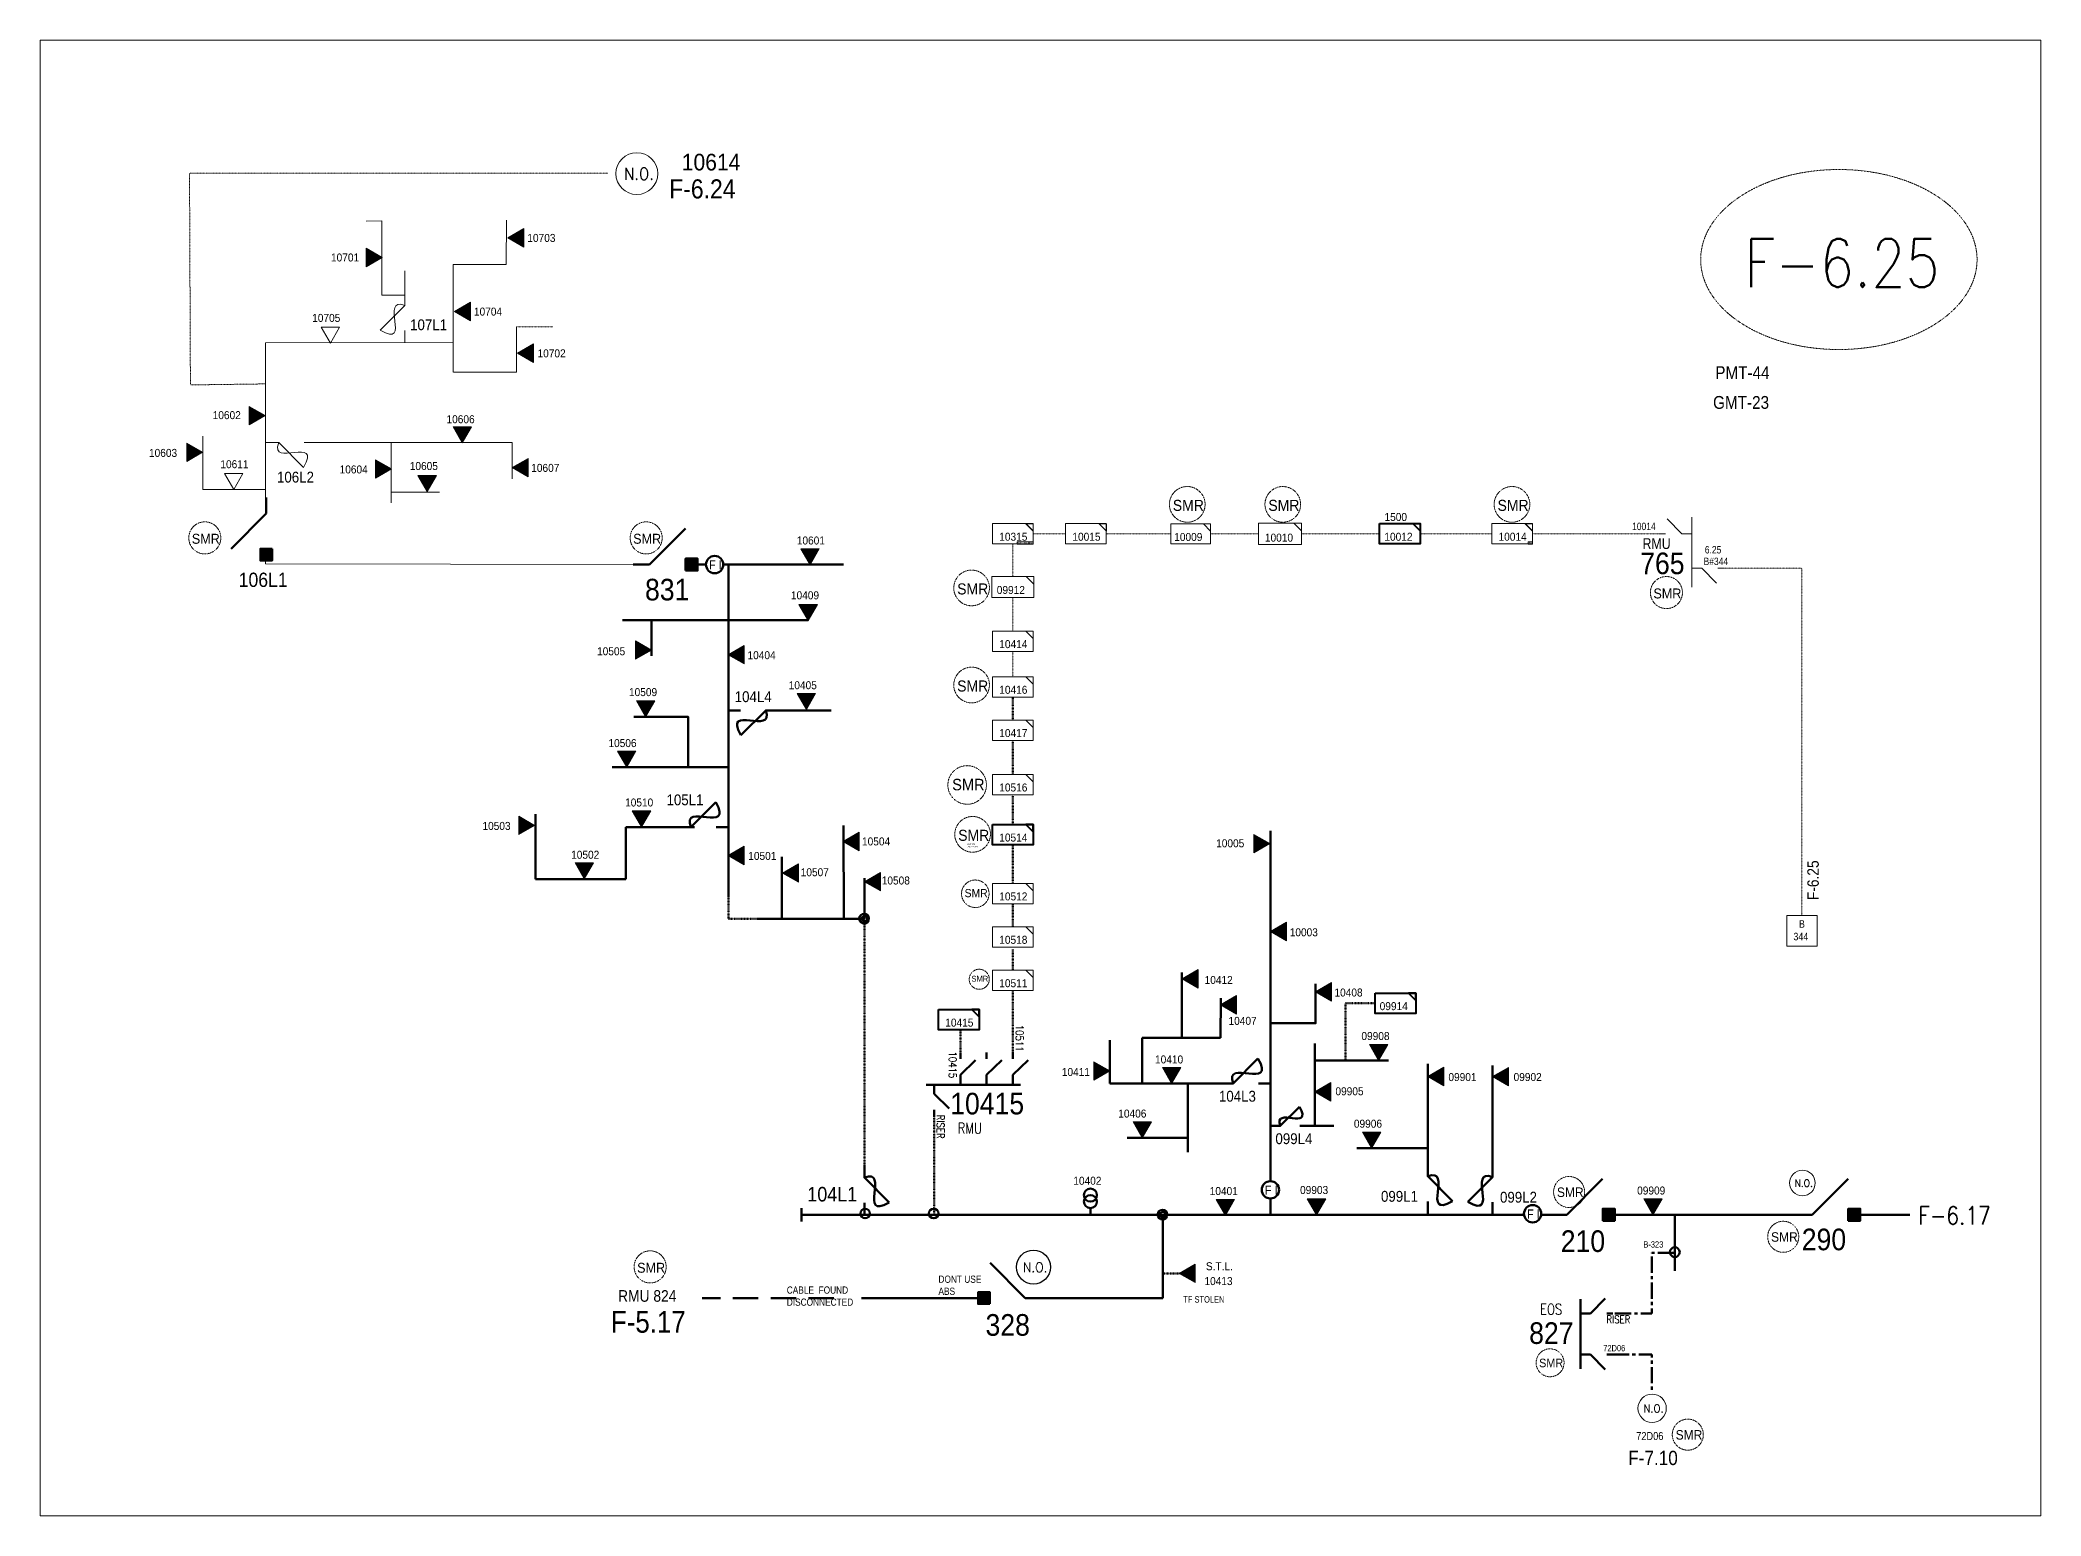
# Model space of a CAD drawing. Header units: metres. Extents: x 65984 to 144644, y -19036 to 23726.
# Drawn here: x 101602 to 102528, y -2857 to -2175 of the extents above; entities that cross this region are included whole.
import ezdxf
from ezdxf.enums import TextEntityAlignment as Align

# ---------------------------------------------------------------- set-up
doc = ezdxf.new("R2010")
doc.units = ezdxf.units.M
doc.header["$MEASUREMENT"] = 0
for name, pattern in [('( Center )', [2, 1.25, -0.25, 0.25, -0.25]), ('DGN Style 3', [0.013877, 0, -0.013877]), ('HIDDEN2', [2381.25, 1587.5, -793.75])]:
    doc.linetypes.add(name, pattern=pattern)
doc.layers.get('0').update_dxf_attribs({"color": 95, "lineweight": 40})
for name, color, linetype, lineweight in [('ABS', 7, 'Continuous', 40), ('ABS NUMBER', 112, 'Continuous', 30), ('CONTRACTOR NAME', 95, 'Continuous', 40), ('d_eos', 111, 'Continuous', 40), ('d_eos no', 121, 'Continuous', 40), ('d_fco text', 95, 'Continuous', 40), ('d_oh branch', 94, 'Continuous', 40), ('d_switch', 95, 'Continuous', 40), ('d_tf', 1, 'Continuous', 40), ('d_tf no', 6, 'Continuous', 40), ('d_tf_200', 1, 'Continuous', 40), ('d_ug cable', 95, 'Continuous', 40), ('d_ug main line', 95, 'Continuous', 40), ('d_unit sub', 7, 'Continuous', 40), ('EARTH FAULT INDICATOR', 95, 'Continuous', 40), ('FDR  1  16', 234, 'Continuous', 40), ('FDR  5  17', 151, 'Continuous', 106), ('fedr no', 95, 'Continuous', 40), ('GRID STATION  04', 7, 'Continuous', 40), ('GRID STATION 01', 7, 'Continuous', 40), ('Level 37', 7, 'Continuous', 0), ('O H MAIN FEEDER', 4, 'Continuous', 100), ('SW N O', 114, 'Continuous', 30)]:
    doc.layers.add(name, color=color, linetype=linetype, lineweight=lineweight)
doc.styles.add('NASKHF', font='naskhf.shx', dxfattribs={"height": 8})
doc.styles.add('Style-Andalus', font='andlso.ttf')
doc.styles.add('Style-Arial', font='arial.ttf')
doc.styles.add('Style-msdefault', font='msdefault.shx')
doc.styles.add('Style-STANDARD', font='STANDARD.shx')

# ---------------------------------------------------------------- blocks, each defined once
blk = doc.blocks.new('TF_8')
at = {"color": 0, "linetype": 'ByBlock', "lineweight": -2}
blk.add_line((6.3, 4.95), (9.9, 1.35), dxfattribs=at)
blk.add_3dface([(-10.1, 4.95), (9.9, 4.95), (9.9, -5.05), (-10.1, -5.05)], dxfattribs=at)
blk = doc.blocks.new('ABS2_1_1')
at = {"color": 0, "linetype": 'ByBlock', "lineweight": -2, "ltscale": 500}
for q in [(-29900, 43500), (0, 0)]:
    blk.add_line((0, 13600), q, dxfattribs=at)
at = {"color": 0, "linetype": 'ByBlock', "lineweight": -2, "ltscale": 500, "flags": 128}
for points in [[(5000, 43600), (-5000, 43600), (-5000, 53600), (5000, 53600)], [(3791, 49653), (3791, 49653), (3791, 49653)]]:
    blk.add_lwpolyline(points, close=True, dxfattribs=at)
at = {"color": 0, "linetype": 'ByBlock', "lineweight": -2, "ltscale": 500}
for points in [[(5000, 43600), (-5000, 43600), (5000, 53600), (-5000, 53600)], [(3791, 49653), (3791, 49653), (3791, 49653)]]:
    blk.add_solid(points, dxfattribs=at)
blk = doc.blocks.new('TRANS_2_1')
at = {"color": 0, "linetype": 'Continuous', "lineweight": 0, "ltscale": 500, "flags": 128}
blk.add_lwpolyline([(8668600, 4991700), (8668600, -5008300), (9500, -8300)], close=True, dxfattribs=at)
at = {"color": 0, "linetype": 'Continuous', "lineweight": 0, "ltscale": 500}
blk.add_solid([(8668600, 4991700), (8668600, -5008300), (9500, -8300)], dxfattribs=at)
blk = doc.blocks.new('*U916')
at = {"layer": 'EARTH FAULT INDICATOR', "color": 5, "linetype": 'Continuous', "lineweight": 100}
blk.add_circle((0.02, 0.13), 4, dxfattribs=at)
at = {"layer": 'EARTH FAULT INDICATOR', "color": 5, "lineweight": 140, "style": 'Style-Andalus', "width": 0.9}
blk.add_text('F I', height=4.234, dxfattribs=at).set_placement((-2.61, 2.11), align=Align.TOP_LEFT)
blk = doc.blocks.new('*U1358')
at = {"layer": 'O H MAIN FEEDER', "color": 3, "lineweight": 13, "ltscale": 0.426762}
blk.add_circle((0, 0), 16.8, dxfattribs=at)
at = {"layer": 'O H MAIN FEEDER', "color": 3, "lineweight": 13, "style": 'Style-STANDARD'}
blk.add_text('N.O.', height=9.6, dxfattribs=at).set_placement((1.7, -0.2), align=Align.MIDDLE_CENTER)
blk = doc.blocks.new('TRANS_2_3')
at = {"color": 0, "linetype": 'ByBlock', "lineweight": -2, "ltscale": 500, "flags": 128}
blk.add_lwpolyline([(8668600, 4991700), (8668600, -5008300), (9500, -8300)], close=True, dxfattribs=at)
at = {"color": 0, "linetype": 'ByBlock', "lineweight": -2, "ltscale": 500}
blk.add_solid([(8668600, 4991700), (8668600, -5008300), (9500, -8300)], dxfattribs=at)
blk = doc.blocks.new('FUSE01_1')
at = {"color": 0, "linetype": 'ByBlock', "lineweight": -2, "ltscale": 500}
blk.add_line((0, -8575), (0, -11275), dxfattribs=at)
at = {"color": 0, "linetype": 'ByBlock', "lineweight": -2, "ltscale": 500, "flags": 128}
blk.add_lwpolyline([(0, 25), (0, -2875), (-5600, -8475)], dxfattribs=at)
at = {"color": 0, "linetype": 'ByBlock', "lineweight": -2, "ltscale": 500}
blk.add_open_spline([(-5600, -8475), (1700, -12675), (-5800, -675), (0, -2875)], degree=3, dxfattribs=at)
blk = doc.blocks.new('TFU_1_3')
at = {"color": 0, "linetype": 'ByBlock', "lineweight": -2, "ltscale": 500}
blk.add_line((0, 5000), (0, 0), dxfattribs=at)
for centre in [(0, 15000), (0, 10000)]:
    blk.add_circle(centre, 5000, dxfattribs=at)
blk = doc.blocks.new('*U2824')
at = {"layer": 'd_unit sub', "color": 2, "linetype": 'Continuous', "lineweight": 13, "flags": 128}
blk.add_lwpolyline([(12.2, 1.7), (12.2, 6.1), (7.8, 6.1)], close=True, dxfattribs=at)
at = {"layer": 'd_unit sub', "color": 2, "linetype": 'Continuous', "lineweight": 13, "xscale": 1.219199999999998, "yscale": 1.219199999999998, "zscale": 0.3793376164264414, "rotation": 359.9999999999999}
blk.add_blockref('TF_8', (0.1, 0.1), dxfattribs=at)
blk = doc.blocks.new('*U3046')
at = {"layer": 'd_unit sub', "color": 5, "linetype": 'Continuous', "lineweight": 13, "flags": 128}
blk.add_lwpolyline([(12.2, 1.7), (12.2, 6.1), (7.8, 6.1)], close=True, dxfattribs=at)
at = {"layer": 'd_unit sub', "color": 5, "linetype": 'Continuous', "lineweight": 13, "xscale": 1.219199999999998, "yscale": 1.219199999999998, "zscale": 0.3793376164264414, "rotation": 359.9999999999999}
blk.add_blockref('TF_8', (0.1, 0.1), dxfattribs=at)
blk = doc.blocks.new('*U3047')
at = {"layer": 'd_tf no', "color": 2, "linetype": 'Continuous', "lineweight": 40, "flags": 128}
blk.add_lwpolyline([(12.2, 1.7), (12.2, 6.1), (7.8, 6.1)], close=True, dxfattribs=at)
at = {"layer": 'd_tf no', "color": 2, "linetype": 'Continuous', "lineweight": 40, "xscale": 1.219199999999998, "yscale": 1.219199999999998, "zscale": 0.3793376164264414, "rotation": 359.9999999999999}
blk.add_blockref('TF_8', (0.1, 0.1), dxfattribs=at)
blk = doc.blocks.new('*U3225')
at = {"layer": 'd_unit sub', "color": 5, "linetype": 'Continuous', "lineweight": 40, "flags": 128}
blk.add_lwpolyline([(12.2, 1.7), (12.2, 6.1), (7.8, 6.1)], close=True, dxfattribs=at)
at = {"layer": 'd_unit sub', "color": 5, "linetype": 'Continuous', "lineweight": 40, "xscale": 1.219199999999998, "yscale": 1.219199999999998, "zscale": 0.3793376164264414, "rotation": 359.9999999999999}
blk.add_blockref('TF_8', (0.1, 0.1), dxfattribs=at)
blk = doc.blocks.new('*U3704')
at = {"layer": 'SW N O', "color": 3, "ltscale": 0.426762}
blk.add_circle((0, 0), 16.8, dxfattribs=at)
at = {"layer": 'SW N O', "color": 3, "style": 'Style-STANDARD'}
blk.add_text('N.O.', height=9.6, dxfattribs=at).set_placement((1.7, -0.2), align=Align.MIDDLE_CENTER)
blk = doc.blocks.new('*U4091')
at = {"layer": 'O H MAIN FEEDER', "color": 1, "lineweight": 13, "ltscale": 0.562161}
blk.add_circle((0, 0), 16.8, dxfattribs=at)
at = {"layer": 'O H MAIN FEEDER', "color": 1, "lineweight": 13, "ltscale": 1.31727, "style": 'Style-STANDARD'}
blk.add_text('N.O.', height=9.6, dxfattribs=at).set_placement((1.7, -0.2), align=Align.MIDDLE_CENTER)
blk = doc.blocks.new('*U4404')
at = {"layer": 'O H MAIN FEEDER', "color": 3, "lineweight": 13, "ltscale": 0.384086}
blk.add_circle((0, 0), 16.8, dxfattribs=at)
at = {"layer": 'O H MAIN FEEDER', "color": 3, "lineweight": 13, "ltscale": 0.9, "style": 'Style-STANDARD'}
blk.add_text('N.O.', height=9.6, dxfattribs=at).set_placement((1.7, -0.2), align=Align.MIDDLE_CENTER)

msp = doc.modelspace()

# ---------------------------------------------------------------- linework, layer by layer
at = {"layer": 'CONTRACTOR NAME', "color": 5, "lineweight": 13, "ltscale": 0.498271, "flags": 128}
for points in [[(102059.73, -2407.57), (102054.31, -2407.57), (102054.31, -2406.58), (102059.73, -2406.58)], [(102061.73, -2407.57), (102059.73, -2407.57), (102059.73, -2406.58), (102061.73, -2406.58)], [(102292.64, -2407.57), (102290.64, -2407.57), (102290.64, -2406.58), (102292.64, -2406.58)]]:
    msp.add_lwpolyline(points, close=True, dxfattribs=at)
at = {"layer": 'd_eos', "color": 2, "linetype": 'Continuous', "lineweight": 13, "ltscale": 0.638341}
for p, q in [((102361.64, -2402.86), (102354.84, -2395.86)), ((102366.29, -2395.12), (102366.29, -2427.44)), ((102354.2, -2402.86), (102351.37, -2402.86)), ((102366.29, -2402.86), (102361.64, -2402.86)), ((102366.29, -2418.72), (102370.94, -2418.72)), ((102370.94, -2418.72), (102377.73, -2425.72))]:
    msp.add_line(p, q, dxfattribs=at)
at = {"layer": 'd_eos', "color": 5, "linetype": 'Continuous', "lineweight": 13, "ltscale": 0.638341}
msp.add_line((102378.38, -2418.72), (102381.21, -2418.72), dxfattribs=at)
at = {"layer": 'd_eos', "color": 7, "linetype": 'Continuous', "lineweight": 211, "ltscale": 0.638341}
for p, q in [((102028.03, -2645.54), (102028.03, -2642.71)), ((102028.03, -2652.98), (102035.03, -2646.19)), ((102040.17, -2645.54), (102040.17, -2642.71)), ((102040.17, -2652.98), (102047.18, -2646.18)), ((102052.32, -2645.54), (102052.32, -2642.71)), ((102052.32, -2652.98), (102059.32, -2646.18)), ((102028.03, -2657.63), (102028.03, -2652.98)), ((102040.17, -2657.63), (102040.17, -2652.98)), ((102052.32, -2657.63), (102052.32, -2652.98)), ((102055.91, -2657.63), (102012.24, -2657.63)), ((102015.88, -2657.12), (102015.88, -2661.77)), ((102015.88, -2661.77), (102022.89, -2668.56)), ((102015.88, -2669.21), (102015.88, -2672.04))]:
    msp.add_line(p, q, dxfattribs=at)
at = {"layer": 'd_eos', "color": 2, "linetype": 'Continuous', "lineweight": 211, "ltscale": 0.638341}
for p, q in [((102314.85, -2756.65), (102314.85, -2788.97)), ((102319.5, -2763.37), (102326.3, -2756.37)), ((102314.85, -2763.37), (102319.5, -2763.37)), ((102326.94, -2763.37), (102329.77, -2763.37)), ((102314.85, -2782.25), (102319.5, -2782.25)), ((102319.5, -2782.25), (102326.3, -2789.25)), ((102326.94, -2782.25), (102329.77, -2782.25))]:
    msp.add_line(p, q, dxfattribs=at)
at = {"layer": 'd_oh branch', "color": 5, "linetype": 'Continuous', "lineweight": 13}
for p, q in [((101818.04, -2278.26), (101818.06, -2257.78)), ((101771.12, -2292.41), (101771.12, -2281.28)), ((101793.48, -2278.27), (101818.04, -2278.26)), ((101793.48, -2278.27), (101793.52, -2328.11)), ((101822.75, -2328.07), (101822.73, -2307.19)), ((101706.63, -2314.48), (101793.51, -2314.42)), ((101706.71, -2393.51), (101706.63, -2314.48)), ((101793.54, -2328.11), (101822.73, -2328.08)), ((101677.63, -2357.66), (101677.65, -2382.29)), ((101725.19, -2360.6), (101820.75, -2360.6)), ((101764.79, -2388.5), (101764.79, -2360.48)), ((101820.75, -2360.67), (101820.77, -2377.35)), ((101677.65, -2382.28), (101706.74, -2382.28)), ((101764.79, -2383.51), (101787.07, -2383.51)), ((101706.72, -2416.65), (101877.84, -2417.04))]:
    msp.add_line(p, q, dxfattribs=at)
at = {"layer": 'd_oh branch', "color": 5, "linetype": 'Continuous', "lineweight": 100}
for p, q in [((101918.4, -2417.04), (101973.96, -2417.04)), ((101957.7, -2442.71), (101871.83, -2442.71)), ((101885.18, -2442.72), (101885.15, -2459.19)), ((101943.71, -2484.46), (101968.33, -2484.45)), ((101920.8, -2510.67), (101867.04, -2510.67)), ((101831.59, -2562.59), (101831.59, -2532.53)), ((101873.33, -2538.41), (101905.11, -2538.41)), ((101974.07, -2580.72), (101974.05, -2537.75)), ((102171.41, -2702.16), (102171.41, -2540.19)), ((101945.42, -2580.37), (101945.4, -2552.19)), ((101983.68, -2580.83), (101983.7, -2562.06)), ((102130.49, -2635.93), (102130.49, -2605.64)), ((102148.34, -2635.92), (102148.44, -2617.54)), ((102097.23, -2656.96), (102097.21, -2636.97)), ((102112.11, -2635.95), (102148.34, -2635.92)), ((102112.13, -2656.92), (102112.11, -2635.95)), ((102191.93, -2676.58), (102191.92, -2638.53)), ((102191.92, -2646.4), (102226.08, -2646.4)), ((102244.24, -2697.51), (102244.24, -2647.97)), ((102274.12, -2700.23), (102274.12, -2648.6)), ((102097.23, -2656.96), (102148.27, -2656.96)), ((102133.23, -2688.77), (102133.23, -2656.96)), ((102133.23, -2682.11), (102105.15, -2682.13)), ((102186.04, -2676.58), (102200.69, -2676.58)), ((102244.21, -2686.96), (102211.32, -2686.97)), ((102171.41, -2717.71), (102171.41, -2710.16))]:
    msp.add_line(p, q, dxfattribs=at)
at = {"layer": 'd_oh branch', "color": 5, "linetype": 'Continuous', "lineweight": 13, "flags": 128}
msp.add_lwpolyline([(101771.13, -2296.16), (101771.12, -2292.41), (101760.45, -2292.42), (101760.42, -2258.19), (101753.3, -2258.2)], dxfattribs=at)
at = {"layer": 'd_oh branch', "color": 5, "linetype": 'Continuous', "lineweight": 100, "flags": 128}
for points in [[(101902.19, -2510.69), (101902.17, -2487.47), (101877.09, -2487.49)], [(101873.33, -2538.41), (101873.33, -2562.59)], [(101873.33, -2562.59), (101831.59, -2562.59)], [(102192.34, -2610.96), (102192.34, -2629.12), (102171.34, -2629.12)]]:
    msp.add_lwpolyline(points, dxfattribs=at)
at = {"layer": 'd_tf', "color": 5, "linetype": 'Continuous', "lineweight": 13, "ltscale": 0.000374116, "flags": 128}
for points in [[(101732.39, -2307.24), (101740.92, -2307.24), (101736.66, -2314.63)], [(101687.71, -2374.89), (101696.24, -2374.89), (101691.97, -2382.28)]]:
    msp.add_lwpolyline(points, close=True, dxfattribs=at)
at = {"layer": 'd_ug cable', "color": 5, "linetype": 'DGN Style 3', "lineweight": 13}
for p, q in [((101864.95, -2236.15), (101671.53, -2236.07)), ((101671.94, -2333.67), (101671.53, -2236.07)), ((101706.65, -2333.51), (101671.93, -2333.99)), ((102061.73, -2402.86), (102076.73, -2402.86)), ((102095.55, -2402.86), (102125.35, -2402.86)), ((102165.97, -2402.86), (102143.8, -2402.86)), ((102185.75, -2402.86), (102221.94, -2402.86)), ((102240.76, -2402.86), (102273.82, -2402.86)), ((102052.32, -2407.57), (102052.32, -2422.57)), ((102052.32, -2432.29), (102052.32, -2447.81)), ((102052.32, -2457.22), (102052.32, -2468.93))]:
    msp.add_line(p, q, dxfattribs=at)
at = {"layer": 'd_ug cable', "color": 5, "linetype": 'DGN Style 3', "lineweight": 106}
for p, q in [((102052.32, -2488.95), (102052.32, -2478.34)), ((102052.32, -2514.09), (102052.32, -2498.36)), ((102052.32, -2537.26), (102052.32, -2523.5)), ((102052.32, -2564.47), (102052.32, -2546.67)), ((102052.32, -2584.53), (102052.32, -2573.88)), ((102052.32, -2604.61), (102052.32, -2595.03)), ((102052.32, -2642.71), (102052.32, -2614.01)), ((102028.03, -2632.24), (102028.03, -2642.71)), ((102015.88, -2672.04), (102015.88, -2717.16))]:
    msp.add_line(p, q, dxfattribs=at)
at = {"layer": 'd_ug cable', "color": 5, "linetype": 'DGN Style 3', "lineweight": 13, "flags": 128}
for points in [[(101839.49, -2307.19), (101839.49, -2307.19), (101822.73, -2307.19)], [(102351.37, -2402.86), (102292.64, -2402.86)], [(102417.27, -2579.32), (102417.27, -2418.72), (102381.21, -2418.72)]]:
    msp.add_lwpolyline(points, dxfattribs=at)
at = {"layer": 'd_ug cable', "color": 5, "linetype": 'DGN Style 3', "lineweight": 106, "flags": 128}
for points in [[(101920.8, -2570.5), (101920.8, -2580.86), (101934.2, -2580.86)], [(101983.69, -2580.86), (101983.69, -2694.54)], [(102219.92, -2619.91), (102206.18, -2619.91), (102206.18, -2646.4)], [(102121.68, -2744.8), (102129.25, -2744.8), (102129.25, -2744.8)]]:
    msp.add_lwpolyline(points, dxfattribs=at)
at = {"layer": 'd_ug cable', "color": 2, "linetype": 'DGN Style 3', "lineweight": 13}
for centre, radius in [((102132.97, -2389.22), 8.25), ((102177.15, -2389.22), 8.25), ((102283.15, -2389.22), 8.25), ((101678.6, -2404.71), 7.42), ((101882.73, -2404.71), 7.42), ((102033.23, -2427.85), 8.25), ((102354.57, -2429.99), 7.42), ((102033.23, -2472.74), 8.25), ((102031.17, -2518.95), 8.92), ((102033.7, -2541.78), 8.25), ((102034.94, -2569.26), 6.37), ((102036.77, -2608.8), 4.64), ((102309.55, -2707.16), 7.18), ((102408.59, -2727.88), 7.18), ((101884.56, -2741.78), 7.42), ((102300.77, -2786.13), 6.46), ((102364.46, -2819.36), 7.18)]:
    msp.add_circle(centre, radius, dxfattribs=at)
at = {"layer": 'd_ug main line', "color": 18, "linetype": 'HIDDEN2', "lineweight": 140, "ltscale": 0.00735}
msp.add_line((101969.54, -2756.21), (101908.55, -2756.21), dxfattribs=at)
at = {"layer": 'FDR  1  16', "color": 5, "linetype": '( Center )', "lineweight": 158, "ltscale": 6, "flags": 128}
msp.add_lwpolyline([(102358.13, -2735.25), (102347.9, -2735.25), (102347.9, -2763.37), (102329.77, -2763.37)], dxfattribs=at)
at = {"layer": 'FDR  1  16', "color": 174, "linetype": '( Center )', "lineweight": 158, "ltscale": 6, "flags": 128}
msp.add_lwpolyline([(102329.77, -2782.25), (102347.9, -2782.25), (102347.9, -2799.96)], dxfattribs=at)
at = {"layer": 'FDR  5  17', "color": 5, "linetype": 'Continuous', "lineweight": 13}
msp.add_line((101706.72, -2416.65), (101706.72, -2411.58), dxfattribs=at)
at = {"layer": 'FDR  5  17', "color": 5, "linetype": 'Continuous', "lineweight": 100}
for centre in [(101983.69, -2580.83), (102121.68, -2717.7)]:
    msp.add_circle(centre, 1.31, dxfattribs=at)
at = {"layer": 'fedr no', "color": 82, "linetype": 'DGN Style 3', "lineweight": 13, "true_color": 0x1dc70e}
msp.add_ellipse((102434.32, -2276), major_axis=(63.91, 0), ratio=0.651175, dxfattribs=at)
at = {"layer": 'GRID STATION  04', "color": 5, "linetype": 'Continuous', "lineweight": 13, "ltscale": 0.39177, "flags": 128}
msp.add_lwpolyline([(102424.35, -2593.47), (102424.35, -2579.32), (102410.2, -2579.32), (102410.2, -2593.47)], close=True, dxfattribs=at)
at = {"layer": 'O H MAIN FEEDER', "color": 2, "lineweight": 211, "ltscale": 30}
msp.add_line((101906.52, -2417.04), (101910.4, -2417.04), dxfattribs=at)
at = {"layer": 'O H MAIN FEEDER', "color": 5, "lineweight": 211, "ltscale": 30}
for p, q in [((101920.8, -2570.5), (101920.8, -2417.04)), ((101983.69, -2580.86), (101934.2, -2580.86)), ((101954.54, -2720.78), (101954.54, -2714.61)), ((101954.54, -2717.69), (102288.73, -2717.71)), ((102121.68, -2717.7), (102121.68, -2756.21)), ((102296.67, -2717.71), (102302.39, -2717.71)), ((102329.64, -2717.71), (102415.29, -2717.7)), ((102121.68, -2756.21), (102062.39, -2756.21))]:
    msp.add_line(p, q, dxfattribs=at)
at = {"layer": 'O H MAIN FEEDER', "color": 7, "lineweight": 211, "ltscale": 0.960543}
msp.add_line((102443.3, -2717.7), (102467.18, -2717.7), dxfattribs=at)
at = {"layer": 'O H MAIN FEEDER', "color": 5, "lineweight": 211, "ltscale": 27}
msp.add_line((102035.61, -2756.2), (101982.24, -2756.2), dxfattribs=at)
at = {"layer": 'O H MAIN FEEDER', "color": 140, "linetype": 'Continuous', "lineweight": 13, "flags": 128}
msp.add_lwpolyline([(101602.39, -2174.51), (102527.8, -2174.51), (102527.8, -2856.96), (101602.39, -2856.96)], close=True, dxfattribs=at)
at = {"layer": 'O H MAIN FEEDER', "color": 5, "lineweight": 211, "ltscale": 6, "flags": 128}
msp.add_lwpolyline([(102358.43, -2743.56), (102358.43, -2717.7)], dxfattribs=at)
at = {"layer": 'O H MAIN FEEDER', "color": 5, "lineweight": 211, "ltscale": 0.488306}
for centre in [(101983.49, -2580.77), (101984, -2717.09), (102015.69, -2717.09), (102121.48, -2717.63)]:
    msp.add_circle(centre, 2.21, dxfattribs=at)
at = {"layer": 'O H MAIN FEEDER', "color": 251, "ltscale": 0.426762}
msp.add_circle((102358.45, -2734.99), 2.27, dxfattribs=at)

# ---------------------------------------------------------------- block references
at = {"color": 7, "linetype": 'Continuous', "lineweight": 13, "ltscale": 0.426762, "xscale": 0.00204845887995154, "yscale": 0.00204845887995154, "zscale": 0.00204845887995154}
for p, rotation in [((101771.14, -2291.33), 359.9999999999999), ((101706.92, -2360.66), 89.99999999999993)]:
    msp.add_blockref('FUSE01_1', p, dxfattribs=dict(at, rotation=rotation))
at = {"color": 7, "linetype": 'Continuous', "lineweight": 106, "ltscale": 0.426762, "xscale": 0.00204845887995154, "zscale": 0.00204845887995154}
for p, yscale, rotation in [((101943.89, -2484.52), -0.00204845887995154, 90.00000000000011), ((101897.52, -2538.4), -0.00204845887995154, 270.0000000000001), ((102148.32, -2656.96), -0.00204845887995154, 270.0000000000001), ((101983.69, -2694.59), -0.00204845887995154, 180.0000000000001), ((102244.2, -2694.03), -0.00204845887995154, 180.0000000000001), ((102274.13, -2694.34), 0.00204845887995154, 0.09139652254330437)]:
    msp.add_blockref('FUSE01_1', p, dxfattribs=dict(at, yscale=yscale, rotation=rotation))
at = {"color": 7, "linetype": 'Continuous', "lineweight": 106, "ltscale": 0.361948, "xscale": 0.001581795877861751, "yscale": -0.001581795877861751, "zscale": 0.00204845887995154, "rotation": 270.0000000000001}
msp.add_blockref('FUSE01_1', (102171.43, -2676.58), dxfattribs=at)
at = {"layer": 'ABS', "color": 2, "linetype": 'Continuous', "lineweight": 211, "ltscale": 0.812883, "xscale": 0.0005446322480400587, "yscale": -0.0005446322480400591, "zscale": 0.000360672857092237, "rotation": 0.0108634751818064}
msp.add_blockref('ABS2_1_1', (101707.02, -2386.02), dxfattribs=at)
at = {"layer": 'ABS', "color": 2, "linetype": 'Continuous', "lineweight": 211, "ltscale": 0.829472, "xscale": 0.000555747191877611, "yscale": 0.000555747191877611, "zscale": 0.0003680335276451397}
for p, rotation in [((101876.72, -2417.04), 269.9999999999997), ((102300.88, -2717.71), 269.9999999999996), ((102414.44, -2717.71), 269.9999999999996)]:
    msp.add_blockref('ABS2_1_1', p, dxfattribs=dict(at, rotation=rotation))
at = {"layer": 'ABS', "color": 7, "linetype": 'Continuous', "lineweight": 211, "ltscale": 0.812883, "xscale": 0.0005446322480400587, "yscale": -0.0005446322480400591, "zscale": 0.000360672857092237, "rotation": 270.0108634751818}
msp.add_blockref('ABS2_1_1', (102065.44, -2756.21), dxfattribs=at)
at = {"layer": 'd_tf', "color": 5, "linetype": 'Continuous', "lineweight": 13, "ltscale": 0.000374116, "xscale": 8.535245333131417e-07, "yscale": 8.535245333131417e-07, "zscale": 8.535245333131417e-07}
for p in [(101818.79, -2265.99), (101794.03, -2300.05), (101823.26, -2319.28), (101820.73, -2372.23)]:
    msp.add_blockref('TRANS_2_3', p, dxfattribs=at)
for p, rotation in [((101760.56, -2275.09), 180.0000000000004), ((101706.46, -2348.19), 180.0000000000004), ((101797.69, -2360.8), 90.00000000000034), ((101677.61, -2365.12), 180.0000000000004), ((101765, -2372.84), 180.0000000000004), ((101781.45, -2383.25), 90.00000000000034)]:
    msp.add_blockref('TRANS_2_3', p, dxfattribs=dict(at, rotation=rotation))
at = {"layer": 'd_tf', "color": 5, "linetype": 'Continuous', "lineweight": 0, "ltscale": 0.000374116, "xscale": 8.535245333131417e-07, "zscale": 8.535245333131417e-07}
for p, yscale, rotation in [((101958.51, -2417.14), 8.535245333131417e-07, 90.00000000000034), ((101957.61, -2442.86), 8.535245333131417e-07, 90.00000000000034), ((101885.15, -2456.59), 8.535245333131417e-07, 180.0000000000004), ((101956.81, -2484.03), 8.535245333131417e-07, 90.00000000000034), ((101882.45, -2487.53), 8.535245333131417e-07, 90.00000000000034), ((101873.71, -2510.68), 8.535245333131417e-07, 90.00000000000034), ((101831.16, -2537.64), 8.535245333131417e-07, 180.0000000000004), ((101880.55, -2538.38), 8.535245333131417e-07, 90.00000000000034), ((102171.19, -2546.07), 8.535245333131417e-07, 180.0000000000004), ((101854.1, -2562.38), 8.535245333131417e-07, 90.00000000000034), ((102130.65, -2608.63), -8.535245333131417e-07, 359.9999999999996), ((102221.46, -2646.4), 8.535245333131417e-07, 90.00000000000038), ((102097.23, -2651.21), 8.535245333131417e-07, 180.0000000000004), ((102125.71, -2657.04), 8.535245333131417e-07, 90.00000000000034), ((102112.17, -2682.13), 8.535245333131417e-07, 90.00000000000034), ((102218.22, -2686.97), 8.535245333131417e-07, 90.00000000000038), ((102150.6, -2718.06), 8.535245333131417e-07, 90.00000000000034), ((102192.76, -2717.7), 8.535245333131417e-07, 90.00000000000038)]:
    msp.add_blockref('TRANS_2_3', p, dxfattribs=dict(at, yscale=yscale, rotation=rotation))
at = {"layer": 'd_tf', "color": 5, "linetype": 'Continuous', "lineweight": 0, "ltscale": 0.000374116, "xscale": 8.535245333131417e-07, "yscale": 8.535245333131417e-07, "zscale": 8.535245333131417e-07}
for p in [(101920.68, -2458.72), (101973.86, -2545.07), (101920.68, -2551.54), (101945.73, -2559.7), (101983.73, -2563.71), (102171.47, -2586.7), (102148.32, -2620.64), (102192.33, -2614.59), (102244.21, -2653.78), (102274.11, -2653.81), (102191.93, -2660.82), (102129.24, -2744.79)]:
    msp.add_blockref('TRANS_2_3', p, dxfattribs=at)
at = {"layer": 'd_tf', "color": 5, "linetype": 'Continuous', "lineweight": 0, "ltscale": 0.426762, "xscale": 8.535245333131417e-07, "yscale": 8.535245333131417e-07, "zscale": 8.535245333131417e-07, "rotation": 90.00000000000038}
msp.add_blockref('TRANS_2_1', (102348.35, -2717.7), dxfattribs=at)
at = {"layer": 'd_tf no', "color": 2, "linetype": 'Continuous', "lineweight": 40, "xscale": 0.7718019031651445, "yscale": 0.7718019031651445, "zscale": 0.7718019031651445}
msp.add_blockref('*U3047', (102052.32, -2541.97), dxfattribs=at)
at = {"layer": 'd_tf_200', "color": 5, "linetype": 'Continuous', "lineweight": 53, "xscale": 0.0005998989837658737, "yscale": 0.0005998989837658737, "zscale": 0.0005121147199878851, "rotation": 359.9999999999999}
msp.add_blockref('TFU_1_3', (102088.19, -2717.62), dxfattribs=at)
at = {"layer": 'd_unit sub', "color": 5, "linetype": 'Continuous', "lineweight": 13, "xscale": 0.7718019031651445, "yscale": 0.7718019031651445, "zscale": 0.7718019031651445}
for p in [(102052.32, -2402.86), (102086.14, -2402.86), (102052.32, -2452.51), (102052.32, -2493.66), (102052.32, -2589.23)]:
    msp.add_blockref('*U3046', p, dxfattribs=at)
at = {"layer": 'd_unit sub', "color": 2, "linetype": 'Continuous', "lineweight": 13}
for name, p, xscale, yscale, zscale in [('TF_8', (102134.66, -2402.81), 0.9223590187355966, 0.9223590187355966, 0.2927734943000571), ('TF_8', (102175.96, -2402.81), 0.9889991718827609, 0.9889991718827609, 0.2927734943000571), ('*U2824', (102283.23, -2402.86), 0.7718019031651445, 0.7718019031651445, 0.7718019031651445), ('TF_8', (102052.41, -2427.38), 0.9729421530040254, 0.9729421530040254, 0.2927734943000571), ('*U2824', (102052.32, -2473.63), 0.7718019031651445, 0.7718019031651445, 0.7718019031651445), ('*U2824', (102052.32, -2518.8), 0.7718019031651445, 0.7718019031651445, 0.7718019031651445), ('*U2824', (102052.32, -2569.18), 0.7718019031651445, 0.7718019031651445, 0.7718019031651445), ('*U2824', (102052.32, -2609.31), 0.7718019031651445, 0.7718019031651445, 0.7718019031651445)]:
    msp.add_blockref(name, p, dxfattribs=dict(at, xscale=xscale, yscale=yscale, zscale=zscale))
at = {"layer": 'd_unit sub', "color": 5, "linetype": 'Continuous', "lineweight": 40, "xscale": 0.7718019031651445, "yscale": 0.7718019031651445, "zscale": 0.7718019031651445}
for p in [(102231.36, -2402.86), (102229.33, -2619.91), (102027.35, -2627.53)]:
    msp.add_blockref('*U3225', p, dxfattribs=at)
at = {"layer": 'EARTH FAULT INDICATOR', "color": 5, "linetype": 'Continuous', "lineweight": 100}
for p in [(101914.37, -2417.18), (102171.39, -2706.29), (102292.68, -2717.36)]:
    msp.add_blockref('*U916', p, dxfattribs=at)
at = {"layer": 'O H MAIN FEEDER', "color": 1, "lineweight": 13, "ltscale": 1.31727, "xscale": 0.5764094716529571, "yscale": 0.5764094716529571, "zscale": 0.5764094716529571}
msp.add_blockref('*U4091', (101878.4, -2236.28), dxfattribs=at)
at = {"layer": 'O H MAIN FEEDER', "color": 3, "lineweight": 13, "ltscale": 0.9, "xscale": 0.3514918513879343, "yscale": 0.3514918513879343, "zscale": 0.3514918513879343}
msp.add_blockref('*U4404', (102417.47, -2702.99), dxfattribs=at)
at = {"layer": 'O H MAIN FEEDER', "color": 3, "lineweight": 13, "xscale": 0.3905465015421491, "yscale": 0.3905465015421491, "zscale": 0.3905465015421491}
msp.add_blockref('*U1358', (102347.95, -2807.17), dxfattribs=at)
at = {"layer": 'SW N O', "color": 3, "xscale": 0.4684053528668929, "yscale": 0.4684053528668929, "zscale": 0.4684053528668929}
msp.add_blockref('*U3704', (102061.84, -2741.88), dxfattribs=at)

# ---------------------------------------------------------------- texts
at = {"layer": 'ABS NUMBER', "color": 2, "lineweight": 140, "style": 'Style-Arial', "width": 0.88}
msp.add_text('831', height=10, dxfattribs=at).set_placement((101882.19, -2423.63), align=Align.TOP_LEFT)
for s, p in [('210', (102315.97, -2729.89)), ('290', (102427.43, -2729.1))]:
    msp.add_text(s, height=10, dxfattribs=at).set_placement(p, align=Align.MIDDLE_CENTER)
at = {"layer": 'ABS NUMBER', "color": 7, "lineweight": 140, "style": 'Style-Arial', "width": 0.88}
msp.add_text('328', height=10, dxfattribs=at).set_placement((102060.19, -2773.63), align=Align.RIGHT)
at = {"layer": 'CONTRACTOR NAME', "color": 5, "lineweight": 13, "style": 'Style-msdefault', "width": 0.945946}
for s, height, p in [('2017.01.01', 0.683, (102054.54, -2406.72)), ('KIC', 0.572, (102060.07, -2406.78)), ('KIC', 0.713, (102290.95, -2406.7))]:
    msp.add_text(s, height=height, dxfattribs=at).set_placement(p, align=Align.TOP_LEFT)
at = {"layer": 'd_eos no', "color": 7, "linetype": 'Continuous', "lineweight": 140, "style": 'Style-Arial', "width": 0.88}
msp.add_text('10415', height=10, dxfattribs=at).set_placement((102023.34, -2661.3), align=Align.TOP_LEFT)
at = {"layer": 'd_fco text', "color": 7, "linetype": 'Continuous', "lineweight": 13, "style": 'Style-msdefault', "width": 0.92}
for s, p in [('107L1', (101773.54, -2303.68)), ('106L2', (101711.98, -2374.12))]:
    msp.add_text(s, height=5, dxfattribs=at).set_placement(p, align=Align.TOP_LEFT)
at = {"layer": 'd_fco text', "color": 2, "linetype": 'Continuous', "lineweight": 13, "style": 'Style-msdefault', "width": 0.92}
msp.add_text('106L1', height=6.614, dxfattribs=at).set_placement((101694.27, -2420.79), align=Align.TOP_LEFT)
at = {"layer": 'd_fco text', "color": 7, "linetype": 'Continuous', "lineweight": 70, "style": 'Style-msdefault', "width": 0.92}
for s, height, p in [('104L4', 5, (101923.66, -2475.64)), ('105L1', 5, (101892.13, -2523.35)), ('104L3', 5, (102147.61, -2660.38)), ('099L4', 5, (102173.74, -2680.02)), ('104L1', 6.742, (101957.25, -2704.81)), ('099L1', 5, (102222.56, -2706.67))]:
    msp.add_text(s, height=height, dxfattribs=at).set_placement(p, align=Align.TOP_LEFT)
msp.add_text('099L2', height=5, rotation=0.0914, dxfattribs=at).set_placement((102277.61, -2712.09))
at = {"layer": 'd_switch', "color": 5, "linetype": 'Continuous', "lineweight": 30, "style": 'Style-msdefault', "width": 0.857143}
msp.add_text('B-323', height=2.92, dxfattribs=at).set_placement((102343.91, -2729.95), align=Align.TOP_LEFT)
at = {"layer": 'd_switch', "color": 2, "linetype": 'Continuous', "lineweight": 30, "style": 'Style-msdefault', "width": 0.857143}
for height, p in [(2.92, (102325.35, -2777.9)), (3.723, (102340.6, -2818.14))]:
    msp.add_text('72D06', height=height, dxfattribs=at).set_placement(p, align=Align.TOP_LEFT)
at = {"layer": 'd_switch', "color": 55, "linetype": 'Continuous', "lineweight": 13, "style": 'Style-msdefault', "width": 0.9}
msp.add_text('F-7.10', height=6.59, dxfattribs=at).set_placement((102336.91, -2826.83), align=Align.TOP_LEFT)
at = {"layer": 'd_switch', "color": 55, "linetype": 'Continuous', "lineweight": 13, "insert": (101893.36, -2238.93), "char_height": 8.8242, "attachment_point": 1, "style": 'NASKHF'}
msp.add_mtext('\\Fmsdefault;\\H1x;\\W0.9;F-6.24\\P', dxfattribs=at)
at = {"layer": 'd_switch', "color": 7, "linetype": 'Continuous', "lineweight": 13, "char_height": 3.43, "width": 1.9233, "attachment_point": 3, "style": 'NASKHF'}
for s, insert in [('\\FENGINEERING;\\H1x;\\W0.857143;B#344', (102383.12, -2413.85)), ('\\FENGINEERING;\\H1x;\\W0.857143;6.25', (102379.98, -2408.48))]:
    msp.add_mtext(s, dxfattribs=dict(at, insert=insert))
at = {"layer": 'd_switch', "color": 7, "linetype": 'Continuous', "lineweight": 13, "insert": (102419.74, -2572.22), "char_height": 5.2887, "attachment_point": 1, "rotation": 90, "style": 'NASKHF'}
msp.add_mtext('\\Fmsdefault;\\H1x;\\W0.9;F-6.25\\P', dxfattribs=at)
at = {"layer": 'd_switch', "color": 2, "linetype": 'Continuous', "lineweight": 30, "attachment_point": 1, "style": 'NASKHF'}
for s, insert, char_height in [('\\Fmsdefault;\\H1x;\\W0.857143;DONT USE\\PABS', (102017.9, -2745.81), 3.3505), ('\\Fmsdefault;\\H1x;\\W0.857143;CABLE  FOUND \\PDISCONNECTED', (101947.75, -2750.83), 3.3505), ('\\Fmsdefault;\\H1x;\\W0.857143;TF STOLEN', (102131.15, -2755.3), 3.0154)]:
    msp.add_mtext(s, dxfattribs=dict(at, insert=insert, char_height=char_height))
at = {"layer": 'd_tf no', "color": 7, "linetype": 'Continuous', "lineweight": 13, "style": 'Style-msdefault', "width": 0.945946}
msp.add_text('10614', height=7.703, dxfattribs=at).set_placement((101899.19, -2227.12), align=Align.TOP_LEFT)
at = {"layer": 'd_tf no', "color": 5, "linetype": 'Continuous', "lineweight": 13, "style": 'Style-msdefault', "width": 0.945946}
for s, p in [('10703', (101827.76, -2264.17)), ('10701', (101736.96, -2273.21)), ('10705', (101728.26, -2301.15)), ('10704', (101803.07, -2298.23)), ('10702', (101832.48, -2317.54)), ('10602', (101682.24, -2346.11)), ('10606', (101790.38, -2348)), ('10603', (101652.79, -2363.57)), ('10611', (101685.8, -2368.8)), ('10604', (101740.94, -2371.21)), ('10605', (101773.39, -2369.64)), ('10607', (101829.56, -2370.49)), ('10315', (102046.02, -2402.33)), ('10015', (102079.84, -2402.33)), ('10414', (102046.02, -2451.98)), ('10417', (102046.02, -2493.12)), ('10518', (102046.02, -2588.7))]:
    msp.add_text(s, height=3.7, dxfattribs=at).set_placement(p, align=Align.TOP_LEFT)
at = {"layer": 'd_tf no', "color": 1, "linetype": 'Continuous', "lineweight": 13, "style": 'Style-msdefault', "width": 0.947368}
for height, p in [(5.108, (102126.28, -2387.12)), (5.108, (102170.47, -2387.12)), (5.108, (102276.46, -2387.12)), (4.597, (101672.59, -2402.83)), (4.597, (101876.71, -2402.83)), (5.108, (102026.55, -2425.76)), (4.597, (102348.55, -2428.11)), (5.108, (102026.55, -2470.65)), (5.318, (102024.25, -2516.12)), (5.108, (102027.02, -2539.69)), (4.391, (102303.92, -2705.06)), (4.391, (102402.96, -2725.77)), (4.597, (101878.54, -2739.9)), (3.952, (102295.7, -2784.24)), (4.391, (102358.83, -2817.25))]:
    msp.add_text('SMR', height=height, dxfattribs=at).set_placement(p, align=Align.TOP_LEFT)
at = {"layer": 'd_tf no', "color": 5, "linetype": 'Continuous', "lineweight": 40, "style": 'Style-msdefault', "width": 0.945946}
for s, p in [('1500', (102224.19, -2393.2)), ('10601', (101952.38, -2404.07)), ('10012', (102224.13, -2402.34)), ('10409', (101949.67, -2429.41)), ('10505', (101860.01, -2455.3)), ('10404', (101929.59, -2457.11)), ('10509', (101874.77, -2474.17)), ('10405', (101948.64, -2470.99)), ('10506', (101865.27, -2497.74)), ('10510', (101872.98, -2525.21)), ('10503', (101807, -2536.05)), ('10504', (101982.54, -2543.21)), ('10005', (102146.33, -2544.08)), ('10502', (101848.02, -2549.37)), ('10501', (101929.93, -2549.92)), ('10507', (101954.2, -2557.46)), ('10508', (101991.67, -2561.28)), ('10003', (102180.36, -2585.23)), ('10408', (102201.04, -2613.07)), ('10415', (102021.05, -2627)), ('10407', (102152.05, -2626.18)), ('09914', (102221.95, -2619.38)), ('09908', (102213.51, -2633.2)), ('10410', (102118.06, -2644.02)), ('10411', (102074.96, -2649.83)), ('09901', (102253.75, -2652.17)), ('09902', (102283.89, -2652.15)), ('09905', (102201.5, -2658.74)), ('10406', (102101.06, -2669.05)), ('09906', (102210.03, -2673.73)), ('10402', (102080.26, -2700.11)), ('10401', (102143.35, -2704.87)), ('09903', (102185.13, -2704.39)), ('09909', (102341.03, -2704.63)), ('10413', (102140.91, -2746.5))]:
    msp.add_text(s, height=3.7, dxfattribs=at).set_placement(p, align=Align.TOP_LEFT)
at = {"layer": 'd_tf no', "color": 2, "linetype": 'Continuous', "lineweight": 13, "style": 'Style-msdefault', "width": 0.945946}
for s, p in [('10009', (102126.94, -2402.44)), ('10010', (102168.88, -2402.75)), ('10014', (102276.93, -2402.33)), ('09912', (102044.87, -2426.96)), ('10416', (102046.02, -2473.1)), ('10516', (102046.02, -2518.27)), ('10512', (102046.02, -2568.64)), ('10511', (102046.02, -2608.78))]:
    msp.add_text(s, height=3.7, dxfattribs=at).set_placement(p, align=Align.TOP_LEFT)
at = {"layer": 'd_tf no', "color": 131, "linetype": 'Continuous', "lineweight": 40, "style": 'Style-msdefault', "width": 0.945946}
msp.add_text('10514', height=3.7, dxfattribs=at).set_placement((102046.02, -2541.43), align=Align.TOP_LEFT)
at = {"layer": 'd_tf no', "color": 5, "linetype": 'Continuous', "lineweight": 40, "style": 'Style-msdefault', "width": 0.945946}
msp.add_text('10412', height=3.7, dxfattribs=at).set_placement((102154.01, -2607.28), align=Align.TOP_RIGHT)
at = {"layer": 'd_tf no', "color": 7, "linetype": 'Continuous', "lineweight": 40, "style": 'Style-msdefault', "width": 0.945946}
msp.add_text('S.T.L.', height=3.7, dxfattribs=at).set_placement((102141.59, -2739.64), align=Align.TOP_LEFT)
at = {"layer": 'd_tf no', "color": 131, "linetype": 'Continuous', "lineweight": 40, "insert": (102031.27, -2546.01), "char_height": 0.6857, "attachment_point": 1, "style": 'NASKHF'}
msp.add_mtext('\\Fmsdefault;\\H1x;\\W0.945946;ACTIVE\\P31/01/2024', dxfattribs=at)
at = {"layer": 'd_tf no', "color": 1, "linetype": 'Continuous', "lineweight": 40, "attachment_point": 1, "style": 'NASKHF'}
for insert, char_height in [((102030.01, -2567.06), 3.7873), ((102033.17, -2607.2), 2.761)]:
    msp.add_mtext('\\Fmsdefault;\\H1x;\\W0.945946;SMR^I', dxfattribs=dict(at, insert=insert, char_height=char_height))
at = {"layer": 'fedr no', "color": 6, "linetype": 'Continuous', "lineweight": 13, "style": 'Style-STANDARD', "width": 0.909091}
msp.add_text('F-6.25', height=22.332, dxfattribs=at).set_placement((102435.81, -2277.65), align=Align.MIDDLE_CENTER)
at = {"layer": 'fedr no', "color": 55, "linetype": 'Continuous', "lineweight": 13, "style": 'Style-STANDARD', "width": 0.909091}
msp.add_text('F-6.17', height=8.271, dxfattribs=at).set_placement((102487.85, -2718), align=Align.MIDDLE_CENTER)
at = {"layer": 'GRID STATION  04', "color": 5, "linetype": 'Continuous', "lineweight": 13, "style": 'Style-msdefault', "width": 0.888889}
for s, height, p in [('B', 3.47, (102415.87, -2581.49)), ('344', 3.468, (102413.3, -2587.32))]:
    msp.add_text(s, height=height, dxfattribs=at).set_placement(p, align=Align.TOP_LEFT)
at = {"layer": 'GRID STATION 01', "linetype": 'Continuous', "lineweight": 13, "style": 'Style-msdefault', "width": 0.888889}
for s, p in [('PMT-44', (102377.16, -2325.34)), ('GMT-23', (102376.15, -2339.11))]:
    msp.add_text(s, height=5.94, dxfattribs=at).set_placement(p, align=Align.TOP_LEFT)
at = {"layer": 'GRID STATION 01', "color": 7, "linetype": 'Continuous', "lineweight": 13, "style": 'Style-msdefault', "width": 0.888889}
msp.add_text('RMU 824', height=5.37, dxfattribs=at).set_placement((101869.74, -2752.54), align=Align.TOP_LEFT)
at = {"layer": 'GRID STATION 01', "color": 55, "linetype": 'Continuous', "lineweight": 13, "style": 'Style-msdefault', "width": 0.888889}
msp.add_text('F-5.17', height=10.078, dxfattribs=at).set_placement((101866.41, -2762.15), align=Align.TOP_LEFT)
at = {"layer": 'Level 37', "color": 2, "linetype": 'Continuous', "lineweight": 13, "style": 'Style-msdefault', "width": 0.854701}
msp.add_text('RMU', height=4.993, dxfattribs=at).set_placement((102350.03, -2407.35), align=Align.MIDDLE_CENTER)
at = {"layer": 'Level 37', "color": 2, "linetype": 'Continuous', "lineweight": 13, "style": 'Style-Arial', "width": 0.88}
msp.add_text('765', height=10, dxfattribs=at).set_placement((102362.95, -2421.49), align=Align.RIGHT)
at = {"layer": 'Level 37', "color": 5, "linetype": 'Continuous', "lineweight": 53, "style": 'Style-STANDARD', "width": 0.909091}
msp.add_text('10511', height=3.489, rotation=270, dxfattribs=at).set_placement((102057.18, -2629.86), align=Align.TOP_LEFT)
at = {"layer": 'Level 37', "color": 7, "linetype": 'Continuous', "lineweight": 53, "style": 'Style-STANDARD', "width": 0.909091}
for s, p in [('10415', (102026.23, -2642.19)), ('RISER', (102020.62, -2671.43))]:
    msp.add_text(s, height=3.489, rotation=270, dxfattribs=at).set_placement(p, align=Align.TOP_LEFT)
at = {"layer": 'Level 37', "color": 7, "linetype": 'Continuous', "lineweight": 53, "style": 'Style-STANDARD', "width": 0.854701}
msp.add_text('RMU', height=4.993, dxfattribs=at).set_placement((102032.39, -2677.68), align=Align.MIDDLE_CENTER)
at = {"layer": 'Level 37', "color": 2, "linetype": 'Continuous', "lineweight": 53, "style": 'Style-STANDARD', "width": 0.854701}
msp.add_text('EOS', height=4.993, dxfattribs=at).set_placement((102301.25, -2761.36), align=Align.MIDDLE_CENTER)
at = {"layer": 'Level 37', "color": 2, "linetype": 'Continuous', "lineweight": 53, "style": 'Style-STANDARD', "width": 0.909091}
msp.add_text('RISER', height=3.489, dxfattribs=at).set_placement((102337.85, -2764.33), align=Align.TOP_RIGHT)
at = {"layer": 'Level 37', "color": 2, "linetype": 'Continuous', "lineweight": 120, "style": 'Style-Arial', "width": 0.88}
msp.add_text('827', height=10, dxfattribs=at).set_placement((102311.6, -2767.41), align=Align.TOP_RIGHT)
at = {"layer": 'Level 37', "color": 7, "linetype": 'Continuous', "lineweight": 13, "insert": (102338.69, -2397.7), "char_height": 3.43, "attachment_point": 1, "style": 'NASKHF'}
msp.add_mtext('\\FENGINEERING;\\H1x;\\W0.857143;10014', dxfattribs=at)

doc.saveas('drawing.dxf')
